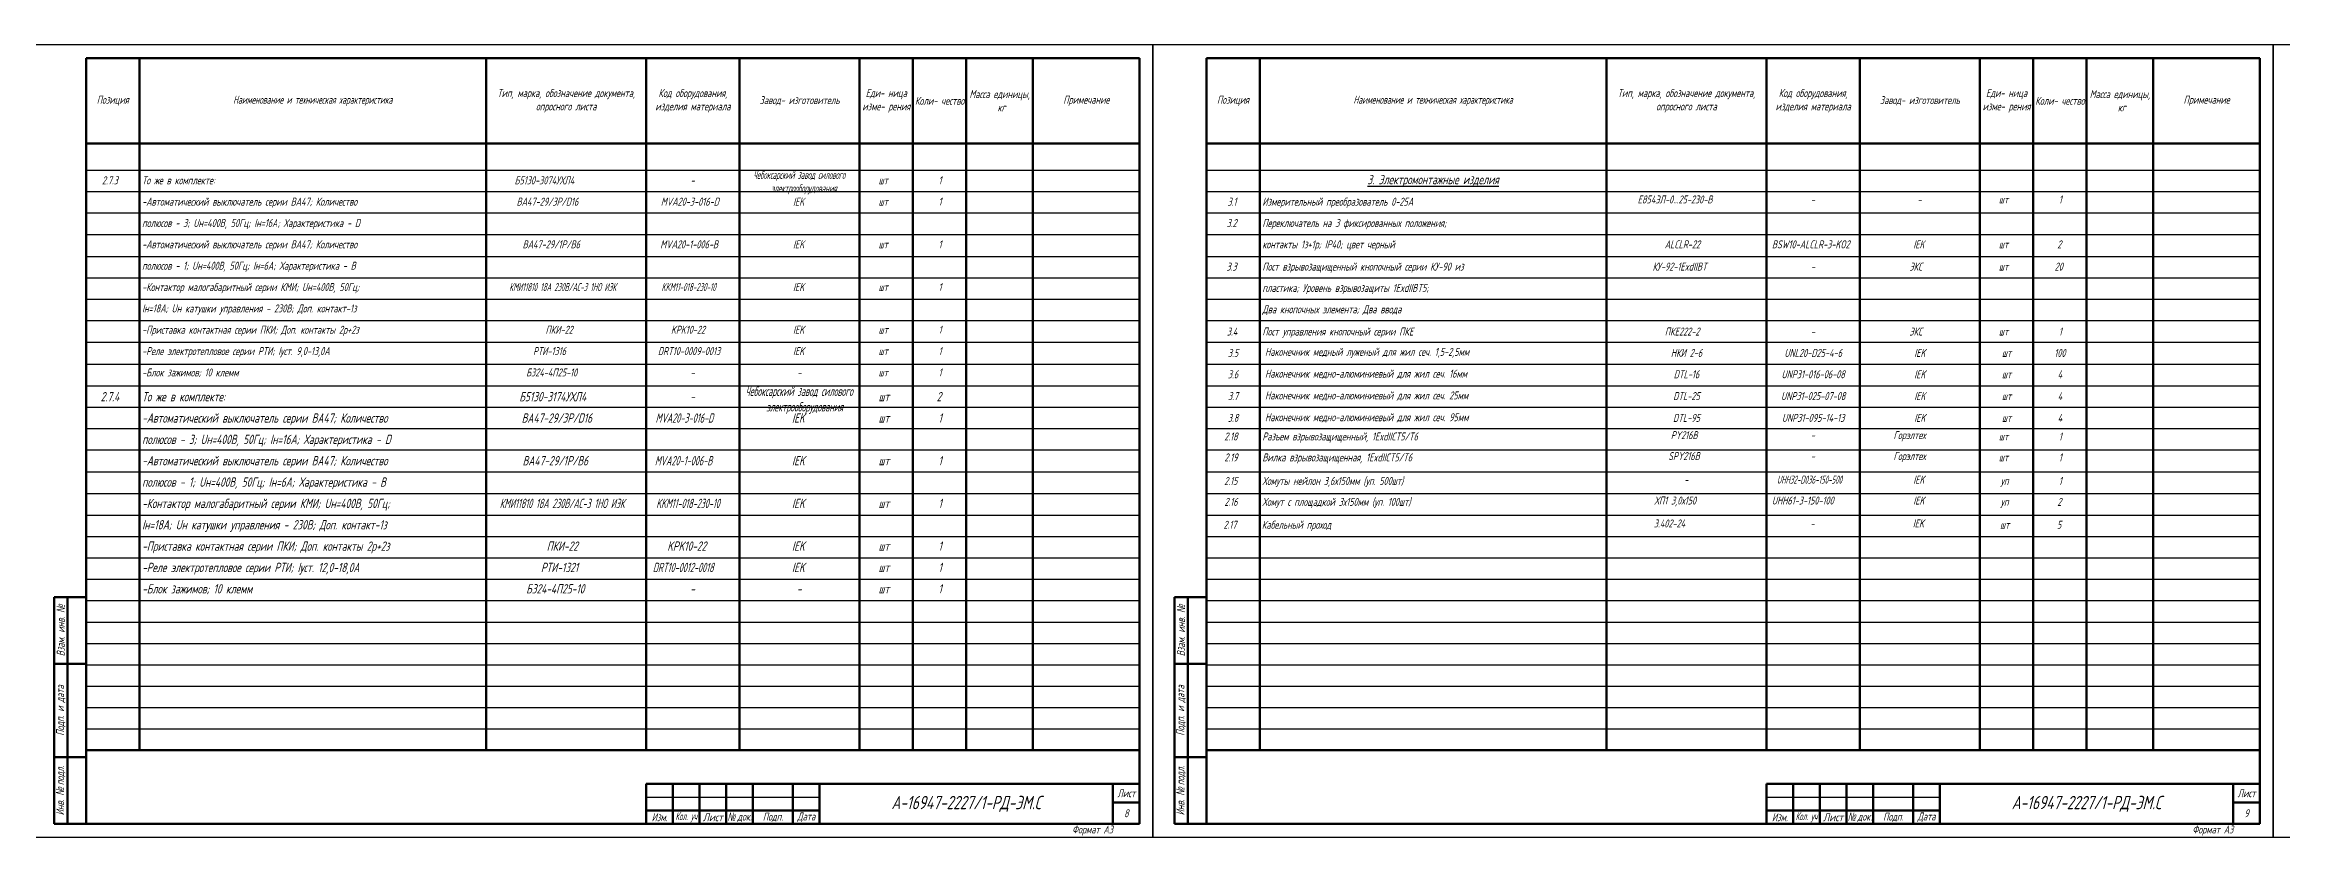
# Model space of a CAD drawing. Header units: millimetres. Extents: x 6735 to 13224, y -12144 to -9633.
# Drawn here: x 9680 to 10518, y -10774 to -10477 of the extents above; entities that cross this region are included whole.
import ezdxf

# ---------------------------------------------------------------- set-up
doc = ezdxf.new("R2010")
doc.units = ezdxf.units.MM
for name, color, linetype, lineweight in [('Рамка толстая', 7, 'Continuous', 60), ('Рамка тонкая', 5, 'Continuous', 25), ('Спецификация', 9, 'Continuous', 25), ('Текст', 2, 'Continuous', 25), ('Штампы', 252, 'Continuous', 25)]:
    doc.layers.add(name, color=color, linetype=linetype, lineweight=lineweight)
doc.styles.add('Simplex', font='simplex.shx', dxfattribs={"width": 0.7, "oblique": 15})

# ---------------------------------------------------------------- blocks, each defined once
blk = doc.blocks.new('A$C64336E77')
at = {"layer": 'Рамка толстая'}
for p, q in [((20, 5), (20, 292)), ((20, 292), (415, 292)), ((415, 292), (415, 5)), ((20, 5), (415, 5))]:
    blk.add_line(p, q, dxfattribs=at)
at = {"layer": 'Рамка тонкая'}
for p, q in [((0, 297), (0, 0)), ((420, 297), (0, 297)), ((420, 0), (420, 297)), ((0, 0), (420, 0))]:
    blk.add_line(p, q, dxfattribs=at)

msp = doc.modelspace()

# ---------------------------------------------------------------- linework, layer by layer
at = {"layer": 'Спецификация', "lineweight": 60}
for p, q in [((9695.10387, -10482.35746), (10090.10387, -10482.35746)), ((9695.10387, -10482.35746), (9695.10387, -10741.69079)), ((9715.10387, -10482.35746), (9715.10387, -10741.69079)), ((9845.10387, -10482.35746), (9845.10387, -10741.69079)), ((9905.10387, -10482.35746), (9905.10387, -10741.69079)), ((9940.10387, -10482.35746), (9940.10387, -10741.69079)), ((9985.10387, -10482.35746), (9985.10387, -10741.69079)), ((10005.10387, -10482.35746), (10005.10387, -10741.69079)), ((10025.10387, -10482.35746), (10025.10387, -10741.69079)), ((10050.10387, -10482.35746), (10050.10387, -10741.69079)), ((10090.10387, -10482.35746), (10090.10387, -10741.69079)), ((10115.10387, -10482.35746), (10510.10387, -10482.35746)), ((10115.10387, -10482.35746), (10115.10387, -10741.69079)), ((10135.10387, -10482.35746), (10135.10387, -10741.69079)), ((10265.10387, -10482.35746), (10265.10387, -10741.69079)), ((10325.10387, -10482.35746), (10325.10387, -10741.69079)), ((10360.10387, -10482.35746), (10360.10387, -10741.69079)), ((10405.10387, -10482.35746), (10405.10387, -10741.69079)), ((10425.10387, -10482.35746), (10425.10387, -10741.69079)), ((10445.10387, -10482.35746), (10445.10387, -10741.69079)), ((10470.10387, -10482.35746), (10470.10387, -10741.69079)), ((10510.10387, -10482.35746), (10510.10387, -10741.69079)), ((9695.10387, -10514.35746), (10090.10387, -10514.35746)), ((10115.10387, -10514.35746), (10510.10387, -10514.35746)), ((9695.10387, -10741.69079), (10090.10387, -10741.69079)), ((10115.10387, -10741.69079), (10510.10387, -10741.69079))]:
    msp.add_line(p, q, dxfattribs=at)
at = {"layer": 'Спецификация', "color": 5}
for p, q in [((9695.10387, -10524.35746), (10090.10387, -10524.35746)), ((10115.10387, -10524.35746), (10510.10387, -10524.35746)), ((9695.10387, -10532.35746), (10090.10387, -10532.35746)), ((10115.10387, -10532.35746), (10510.10387, -10532.35746)), ((9695.10387, -10540.35746), (10090.10387, -10540.35746)), ((10115.10387, -10540.35746), (10510.10387, -10540.35746)), ((9695.10387, -10548.52413), (10090.10387, -10548.52413)), ((9695.10387, -10556.69079), (10090.10387, -10556.69079)), ((10115.10387, -10548.52413), (10510.10387, -10548.52413)), ((10115.10387, -10556.69079), (10510.10387, -10556.69079)), ((9695.10387, -10564.69079), (10090.10387, -10564.69079)), ((10115.10387, -10564.69079), (10510.10387, -10564.69079)), ((9695.10387, -10572.69079), (10090.10387, -10572.69079)), ((10115.10387, -10572.69079), (10510.10387, -10572.69079)), ((9695.10387, -10580.69079), (10090.10387, -10580.69079)), ((10115.10387, -10580.69079), (10510.10387, -10580.69079)), ((9695.10387, -10588.85746), (10090.10387, -10588.85746)), ((10115.10387, -10588.85746), (10510.10387, -10588.85746)), ((9695.10387, -10597.02413), (10090.10387, -10597.02413)), ((10115.10387, -10597.02413), (10510.10387, -10597.02413)), ((9695.10387, -10605.19079), (10090.10387, -10605.19079)), ((10115.10387, -10605.19079), (10510.10387, -10605.19079)), ((9695.10387, -10613.19079), (10090.10387, -10613.19079)), ((10115.10387, -10613.19079), (10510.10387, -10613.19079)), ((9695.10387, -10621.19079), (10090.10387, -10621.19079)), ((10115.10387, -10621.19079), (10510.10387, -10621.19079)), ((9695.10387, -10629.19079), (10090.10387, -10629.19079)), ((10115.10387, -10629.19079), (10510.10387, -10629.19079)), ((9695.10387, -10637.35746), (10090.10387, -10637.35746)), ((10115.10387, -10637.35746), (10510.10387, -10637.35746)), ((9695.10387, -10645.52413), (10090.10387, -10645.52413)), ((10115.10387, -10645.52413), (10510.10387, -10645.52413)), ((9695.10387, -10653.69079), (10090.10387, -10653.69079)), ((10115.10387, -10653.69079), (10510.10387, -10653.69079)), ((9695.10387, -10661.69079), (10090.10387, -10661.69079)), ((10115.10387, -10661.69079), (10510.10387, -10661.69079)), ((9695.10387, -10669.69079), (10090.10387, -10669.69079)), ((10115.10387, -10669.69079), (10510.10387, -10669.69079)), ((9695.10387, -10677.69079), (10090.10387, -10677.69079)), ((10115.10387, -10677.69079), (10510.10387, -10677.69079)), ((9695.10387, -10685.69079), (10090.10387, -10685.69079)), ((10115.10387, -10685.69079), (10510.10387, -10685.69079)), ((9695.10387, -10693.69079), (10090.10387, -10693.69079)), ((10115.10387, -10693.69079), (10510.10387, -10693.69079)), ((9695.10387, -10701.69079), (10090.10387, -10701.69079)), ((10115.10387, -10701.69079), (10510.10387, -10701.69079)), ((9695.10387, -10709.69079), (10090.10387, -10709.69079)), ((10115.10387, -10709.69079), (10510.10387, -10709.69079)), ((9695.10387, -10717.69079), (10090.10387, -10717.69079)), ((10115.10387, -10717.69079), (10510.10387, -10717.69079)), ((9695.10387, -10725.69079), (10090.10387, -10725.69079)), ((10115.10387, -10725.69079), (10510.10387, -10725.69079)), ((9695.10387, -10733.69079), (10090.10387, -10733.69079)), ((10115.10387, -10733.69079), (10510.10387, -10733.69079))]:
    msp.add_line(p, q, dxfattribs=at)
at = {"layer": 'Штампы', "lineweight": 60}
for p, q in [((9683.10387, -10769.35746), (9683.10387, -10684.35746)), ((9683.10387, -10684.35746), (9695.10387, -10684.35746)), ((9688.10387, -10769.35746), (9688.10387, -10684.35746)), ((9695.10387, -10769.35746), (9695.10387, -10684.35746)), ((10103.10387, -10769.35746), (10103.10387, -10684.35746)), ((10103.10387, -10684.35746), (10115.10387, -10684.35746)), ((10108.10387, -10769.35746), (10108.10387, -10684.35746)), ((10115.10387, -10769.35746), (10115.10387, -10684.35746)), ((9683.10387, -10709.35746), (9695.10387, -10709.35746)), ((10103.10387, -10709.35746), (10115.10387, -10709.35746)), ((9683.10387, -10744.35746), (9695.10387, -10744.35746)), ((10103.10387, -10744.35746), (10115.10387, -10744.35746)), ((9905.10387, -10754.35746), (10090.10387, -10754.35746)), ((9905.10387, -10754.35746), (9905.10387, -10769.35746)), ((9915.10387, -10754.35746), (9915.10387, -10769.35746)), ((9925.10387, -10754.35746), (9925.10387, -10769.35746)), ((9935.10387, -10754.35746), (9935.10387, -10769.35746)), ((9945.10387, -10754.35746), (9945.10387, -10769.35746)), ((9960.10387, -10754.35746), (9960.10387, -10769.35746)), ((9970.10387, -10754.35746), (9970.10387, -10769.35746)), ((10080.10387, -10754.35746), (10080.10387, -10769.35746)), ((10090.10387, -10754.35746), (10090.10387, -10769.35746)), ((10325.10387, -10754.35746), (10510.10387, -10754.35746)), ((10325.10387, -10754.35746), (10325.10387, -10769.35746)), ((10335.10387, -10754.35746), (10335.10387, -10769.35746)), ((10345.10387, -10754.35746), (10345.10387, -10769.35746)), ((10355.10387, -10754.35746), (10355.10387, -10769.35746)), ((10365.10387, -10754.35746), (10365.10387, -10769.35746)), ((10380.10387, -10754.35746), (10380.10387, -10769.35746)), ((10390.10387, -10754.35746), (10390.10387, -10769.35746)), ((10500.10387, -10754.35746), (10500.10387, -10769.35746)), ((10510.10387, -10754.35746), (10510.10387, -10769.35746)), ((9905.10387, -10764.35746), (9970.10387, -10764.35746)), ((10080.10387, -10761.35746), (10090.10387, -10761.35746)), ((10325.10387, -10764.35746), (10390.10387, -10764.35746)), ((10500.10387, -10761.35746), (10510.10387, -10761.35746)), ((9683.10387, -10769.35746), (9695.10387, -10769.35746)), ((9905.10387, -10769.35746), (10090.10387, -10769.35746)), ((10103.10387, -10769.35746), (10115.10387, -10769.35746)), ((10325.10387, -10769.35746), (10510.10387, -10769.35746))]:
    msp.add_line(p, q, dxfattribs=at)
at = {"layer": 'Штампы', "color": 5, "lineweight": 25}
for p, q in [((9905.10387, -10759.35746), (9970.10387, -10759.35746)), ((10325.10387, -10759.35746), (10390.10387, -10759.35746))]:
    msp.add_line(p, q, dxfattribs=at)
at = {"layer": 'Штампы', "color": 8, "lineweight": 0}
for p, q in [((9905.10387, -10774.35746), (10090.10387, -10774.35746)), ((10325.10387, -10774.35746), (10510.10387, -10774.35746))]:
    msp.add_line(p, q, dxfattribs=at)

# ---------------------------------------------------------------- block references
for p in [(9675.10389, -10774.35745), (10095.10389, -10774.35745), (10515.10389, -10774.35745)]:
    msp.add_blockref('A$C64336E77', p)

# ---------------------------------------------------------------- texts
at = {"layer": 'Спецификация', "color": 2, "style": 'Simplex'}
for s, insert, char_height, width, attachment_point in [('{\\C2;Позиция}', (9705.10387, -10498.35746), 3, 20, 5), ('{\\Fgost|c204;\\Q15;\\C2;Наименование и техническая характеристика}', (9780.10387, -10498.35746), 3, 130, 5), ('{\\C2;Тип, марка, обозначение документа, опросного листа}', (9875.10387, -10498.35746), 3, 60, 5), ('{\\C2;Код оборудования, изделия материала}', (9922.60387, -10498.35746), 3, 35, 5), ('{\\C2;Завод- изготовитель}', (9962.60387, -10498.35746), 3, 45, 5), ('{\\C2;Еди- ница изме- рения}', (9995.10387, -10498.35746), 3, 20, 5), ('{\\C2;Коли- чество}', (10015.10387, -10498.35746), 3, 20, 5), ('{\\C2;Масса единицы,  кг}', (10037.60387, -10498.35746), 3, 25, 5), ('{\\C2;Примечание}', (10070.10387, -10498.35746), 3, 40, 5), ('{\\C2;Позиция}', (10125.10387, -10498.35746), 3, 20, 5), ('{\\Fgost|c204;\\Q15;\\C2;Наименование и техническая характеристика}', (10200.10387, -10498.35746), 3, 130, 5), ('{\\C2;Тип, марка, обозначение документа, опросного листа}', (10295.10387, -10498.35746), 3, 60, 5), ('{\\C2;Код оборудования, изделия материала}', (10342.60387, -10498.35746), 3, 35, 5), ('{\\C2;Завод- изготовитель}', (10382.60387, -10498.35746), 3, 45, 5), ('{\\C2;Еди- ница изме- рения}', (10415.10387, -10498.35746), 3, 20, 5), ('{\\C2;Коли- чество}', (10435.10387, -10498.35746), 3, 20, 5), ('{\\C2;Масса единицы,  кг}', (10457.60387, -10498.35746), 3, 25, 5), ('{\\C2;Примечание}', (10490.10387, -10498.35746), 3, 40, 5), ('{\\L3. Электромонтажные изделия}', (10200.10387, -10528.35746), 3.5, 126, 5), ('3.5', (10125.10387, -10592.85746), 3, 20, 5), ('Наконечник медный луженый для жил сеч. 1,5-2,5мм', (10137.10387, -10592.85746), 3, 126, 4), ('НКИ 2-6', (10295.10387, -10592.85746), 3, 60, 5), ('{\\W0.6;UNL20-D25-4-6}', (10342.60387, -10592.85746), 3, 35, 5), ('IEK', (10382.60387, -10592.85746), 3, 45, 5), ('шт', (10415.10387, -10592.85746), 3, 20, 5), ('100', (10435.10387, -10592.85746), 3, 20, 5), ('3.6', (10125.10387, -10600.85746), 3, 20, 5), ('Наконечник медно-алюминиевый для жил сеч. 16мм', (10137.10387, -10600.85746), 3, 126, 4), ('DTL-16', (10295.10387, -10600.85746), 3, 60, 5), ('{\\W0.6;UNP31-016-06-08}', (10342.60387, -10600.85746), 3, 35, 5), ('IEK', (10382.60387, -10600.85746), 3, 45, 5), ('шт', (10415.10387, -10600.85746), 3, 20, 5), ('4', (10435.10387, -10600.85746), 3, 20, 5), ('3.7', (10125.10387, -10609.02413), 3, 20, 5), ('Наконечник медно-алюминиевый для жил сеч. 25мм', (10137.10387, -10609.02413), 3, 126, 4), ('DTL-25', (10295.10387, -10609.02413), 3, 60, 5), ('{\\W0.6;UNP31-025-07-08}', (10342.60387, -10609.02413), 3, 35, 5), ('IEK', (10382.60387, -10609.02413), 3, 45, 5), ('шт', (10415.10387, -10609.02413), 3, 20, 5), ('4', (10435.10387, -10609.02413), 3, 20, 5), ('3.8', (10125.10387, -10617.19079), 3, 20, 5), ('Наконечник медно-алюминиевый для жил сеч. 95мм', (10137.10387, -10617.19079), 3, 126, 4), ('DTL-95', (10295.10387, -10617.19079), 3, 60, 5), ('{\\W0.6;UNP31-095-14-13}', (10342.60387, -10617.19079), 3, 35, 5), ('IEK', (10382.60387, -10617.19079), 3, 45, 5), ('шт', (10415.10387, -10617.19079), 3, 20, 5), ('4', (10435.10387, -10617.19079), 3, 20, 5)]:
    msp.add_mtext(s, dxfattribs=dict(at, insert=insert, char_height=char_height, width=width, attachment_point=attachment_point))
at = {"layer": 'Текст', "attachment_point": 1, "style": 'Simplex'}
for s, width, heights, insert, char_height in [('\\pi5.94808;2.7.3', 20, [0], (9695.10387, -10526.66872), 3), ('То же в комплекте:', 129, [0], (9716.10387, -10526.66872), 3), ('\\pi10.6338;Б5130-3074УХЛ4', 60, [0], (9845.10387, -10526.66872), 3), ('\\pi16.6;-', 35, [0], (9905.10387, -10526.66872), 3), ('\\pi5.12372;{\\W0.5;Чебоксарский завод силового \\P\\pi11.78507;электрооборудования}', 45, [0], (9940.10387, -10524.63263), 3), ('\\pi7.0965;шт', 20, [0], (9985.10387, -10526.66872), 3), ('\\pi9.59808;1', 20, [0], (10005.10387, -10526.66872), 3), ('-Автоматический выключатель серии ВА47; Количество', 129, [0], (9716.10387, -10534.66872), 3), ('\\pi11.394;ВА47-29/3Р/D16', 60, [0], (9845.10387, -10534.66872), 3), ('\\pi5.49377;{\\W0.6;MVA20-3-016-D}', 35, [0], (9905.10387, -10534.66872), 3), ('\\pi20.04808;IEK', 45, [0], (9940.10387, -10534.66872), 3), ('\\pi7.0965;шт', 20, [0], (9985.10387, -10534.66872), 3), ('\\pi9.59808;1', 20, [0], (10005.10387, -10534.66872), 3), ('\\pi7.92463;3.1', 20, [0], (10115.10387, -10534.66872), 3), ('Измерительный преобразователь 0-25А', 129, [0], (10136.10387, -10534.66872), 3), ('\\pi11.67463;Е854ЭЛ-0...25-230-В', 60, [0], (10265.10387, -10533.83539), 3), ('\\pi16.6;-', 35, [0], (10325.10387, -10533.83539), 3), ('\\pi21.6;-', 45, [0], (10360.10387, -10533.83539), 3), ('\\pi7.0965;шт', 20, [0], (10405.10387, -10533.83539), 3), ('\\pi9.59808;1', 20, [0], (10425.10387, -10533.83539), 3), ('полюсов - 3; Uн=400В, 50Гц; Iн=16А; Характеристика - D', 129, [0], (9716.10387, -10542.66872), 3), ('\\pi7.60119;3.2', 20, [0], (10115.10387, -10542.66872), 3), ('{\\Q15;Переключатель на 3 фиксированных положения;}', 129, [0], (10136.10387, -10542.66872), 3), ('-Автоматический выключатель серии ВА47; Количество', 129, [0], (9716.10387, -10550.66872), 3), ('\\pi13.643;ВА47-29/1Р/В6', 60, [0], (9845.10387, -10550.66872), 3), ('\\pi5.26035;{\\W0.6;MVA20-1-006-В}', 35, [0], (9905.10387, -10550.66872), 3), ('\\pi20.04808;IEK', 45, [0], (9940.10387, -10550.66872), 3), ('\\pi7.0965;шт', 20, [0], (9985.10387, -10550.66872), 3), ('\\pi9.59808;1', 20, [0], (10005.10387, -10550.66872), 3), ('контакты 1з+1р; IP40; цвет черный', 129, [0], (10136.10387, -10550.66872), 3), ('\\pi21.82463;ALCLR-22', 60, [0], (10265.10387, -10550.66872), 3), ('\\pi2.04606;{\\W0.6;BSW10-ALCLR-3-KO2}', 35, [0], (10325.10387, -10550.66872), 3), ('\\pi20.04808;IEK', 45, [0], (10360.10387, -10550.66872), 3), ('\\pi7.0965;шт', 20, [0], (10405.10387, -10550.66872), 3), ('\\pi9.02463;2', 20, [0], (10425.10387, -10550.66872), 3), ('полюсов - 1; Uн=400В, 50Гц; Iн=6А; Характеристика - В', 129, [0], (9716.10387, -10558.66872), 3), ('\\pi7.52463;3.3', 20, [0], (10115.10387, -10559.00205), 3), ('Пост взрывозащищенный кнопочный серии КУ-90 из', 129, [0], (10136.10387, -10559.00205), 3), ('\\pi17.29808;КУ-92-1ExdIIBT', 60, [0], (10265.10387, -10559.00205), 3), ('\\pi16.6;-', 35, [0], (10325.10387, -10559.00205), 3), ('\\pi18.569;ЭКС', 45, [0], (10360.10387, -10559.00205), 3), ('\\pi7.0965;шт', 20, [0], (10405.10387, -10559.00205), 3), ('\\pi8.02463;20', 20, [0], (10425.10387, -10559.00205), 3), ('-Контактор малогабаритный серии КМИ; Uн=400В, 50Гц; ', 129, [0], (9716.10387, -10566.66872), 3), ('\\pi8.63379;{\\W0.5;КМИ11810 18А 230В/АС-3 1НО ИЭК}', 60, [0], (9845.10387, -10566.66872), 3), ('\\pi5.71035;{\\W0.5;KKM11-018-230-10}', 35, [0], (9905.10387, -10566.66872), 3), ('\\pi20.04808;IEK', 45, [0], (9940.10387, -10566.66872), 3), ('\\pi7.0965;шт', 20, [0], (9985.10387, -10566.66872), 3), ('\\pi9.59808;1', 20, [0], (10005.10387, -10566.66872), 3), ('пластика; Уровень взрывозащиты 1ExdIIBT5;', 129, [0], (10136.10387, -10567.00205), 3), ('Iн=18А; Uн катушки управления - 230В; Доп. контакт-1з', 129, [0], (9716.10387, -10574.66872), 3), ('Два кнопочных элемента; Два ввода ', 129, [0], (10136.10387, -10575.00205), 3), ('{\\W0.7;-Приставка контактная серии ПКИ; Доп. контакты 2р+2з}', 129, [0], (9716.10387, -10582.66872), 3), ('\\pi22.234;ПКИ-22', 60, [0], (9845.10387, -10582.66872), 3), ('\\pi9.27463;KPK10-22', 35, [0], (9905.10387, -10582.66872), 3), ('\\pi20.04808;IEK', 45, [0], (9940.10387, -10582.66872), 3), ('\\pi7.0965;шт', 20, [0], (9985.10387, -10582.66872), 3), ('\\pi9.59808;1', 20, [0], (10005.10387, -10582.66872), 3), ('\\pi7.67463;3.4', 20, [0], (10115.10387, -10583.33539), 3), ('Пост управления кнопочный серии ПКЕ', 129, [0], (10136.10387, -10583.33539), 3), ('\\pi21.87463;ПКЕ222-2', 60, [0], (10265.10387, -10583.33539), 3), ('\\pi16.6;-', 35, [0], (10325.10387, -10583.33539), 3), ('\\pi18.569;ЭКС', 45, [0], (10360.10387, -10583.33539), 3), ('\\pi7.0965;шт', 20, [0], (10405.10387, -10583.33539), 3), ('\\pi9.59808;1', 20, [0], (10425.10387, -10583.33539), 3), ('-Реле электротепловое серии РТИ; Iуст. 9,0-13,0А', 129, [0], (9716.10387, -10590.66872), 3), ('\\pi17.5713;РТИ-1316', 60, [0], (9845.10387, -10590.66872), 3), ('\\pi4.3695;{\\W0.6;DRT10-0009-0013}', 35, [0], (9905.10387, -10590.66872), 3), ('\\pi20.04808;IEK', 45, [0], (9940.10387, -10590.66872), 3), ('\\pi7.0965;шт', 20, [0], (9985.10387, -10590.66872), 3), ('\\pi9.59808;1', 20, [0], (10005.10387, -10590.66872), 3), ('-Блок зажимов; 10 клемм', 129, [0], (9716.10387, -10598.66872), 3), ('\\pi14.988;БЗ24-4П25-10', 60, [0], (9845.10387, -10598.66872), 3), ('\\pi16.6;-', 35, [0], (9905.10387, -10598.66872), 3), ('\\pi2.22767;{\\W0.5;Чебоксарский завод силового \\P\\pi9.99925;электрооборудования}', 45, [0], (9940.10387, -10605.46596), 3.5), ('\\pi21.6;-', 45, [0], (9940.10387, -10598.66872), 3), ('\\pi7.0965;шт', 20, [0], (9985.10387, -10598.66872), 3), ('\\pi9.59808;1', 20, [0], (10005.10387, -10598.66872), 3), ('\\pi5.44776;2.7.4', 20, [0], (9695.10387, -10607.50205), 3.5), ('То же в комплекте:', 129, [0], (9716.10387, -10607.50205), 3.5), ('\\pi12.4061;Б5130-3174УХЛ4', 60, [0], (9845.10387, -10607.50205), 3.5), ('\\pi16.45;-', 35, [0], (9905.10387, -10607.50205), 3.5), ('\\pi7.0965;шт', 20, [0], (9985.10387, -10607.50205), 3.5), ('\\pi8.86207;2', 20, [0], (10005.10387, -10607.50205), 3.5), ('полюсов - 3; Uн=400В, 50Гц; Iн=16А; Характеристика - D', 129, [0], (9716.10387, -10623.50205), 3.5), ('-Автоматический выключатель серии ВА47; Количество', 129, [0], (9716.10387, -10615.50205), 3.5), ('\\pi13.293;ВА47-29/3Р/D16', 60, [0], (9845.10387, -10615.50205), 3.5), ('\\pi3.49273;{\\W0.6;MVA20-3-016-D}', 35, [0], (9905.10387, -10615.50205), 3.5), ('\\pi19.63942;IEK', 45, [0], (9940.10387, -10615.50205), 3.5), ('\\pi7.0965;шт', 20, [0], (9985.10387, -10615.50205), 3.5), ('\\pi9.53109;1', 20, [0], (10005.10387, -10615.50205), 3.5), ('\\pi6.70549;2.18', 20, [0], (10115.10387, -10622.66872), 3), ('{\\Q15;Разъем взрывозащищенный, 1ExdIIСT5/T6}', 129, [0], (10136.10387, -10622.66872), 3), ('\\pi24.12463;PY216B ', 60, [6.62229], (10265.10387, -10622.16872), 3), ('\\pi12.594;Горэлтех', 45, [0], (10360.10387, -10622.16872), 3), ('\\pi7.0965;шт', 20, [0], (10405.10387, -10622.66872), 3), ('\\pi9.59808;1', 20, [0], (10425.10387, -10622.66872), 3), ('-Автоматический выключатель серии ВА47; Количество', 129, [0], (9716.10387, -10631.50205), 3.5), ('\\pi13.643;ВА47-29/1Р/В6', 60, [0], (9845.10387, -10631.50205), 3.5), ('\\pi3.22041;{\\W0.6;MVA20-1-006-В}', 35, [0], (9905.10387, -10631.50205), 3.5), ('\\pi19.63942;IEK', 45, [0], (9940.10387, -10631.50205), 3.5), ('\\pi9.53109;1', 20, [0], (10005.10387, -10631.50205), 3.5), ('\\pi6.75549;2.19', 20, [0], (10115.10387, -10630.50205), 3), ('{\\Q15;Вилка взрывозащищенная, 1ExdIIСT5/T6}', 129, [0], (10136.10387, -10630.50205), 3), ('\\pi23.18205;SPY216B ', 60, [6.62229], (10265.10387, -10630.00205), 3), ('\\pi16.6;-', 35, [0], (10325.10387, -10622.16872), 3), ('\\pi16.6;-', 35, [0], (10325.10387, -10630.00205), 3), ('\\pi12.594;Горэлтех', 45, [0], (10360.10387, -10630.00205), 3), ('\\pi7.0965;шт', 20, [0], (10405.10387, -10630.50205), 3), ('\\pi9.59808;1', 20, [0], (10425.10387, -10630.50205), 3), ('полюсов - 1; Uн=400В, 50Гц; Iн=6А; Характеристика - В', 129, [0], (9716.10387, -10639.50205), 3.5), ('\\pi7.0965;шт', 20, [0], (9985.10387, -10631.50205), 3.5), ('\\pi6.69808;2.15', 20, [0], (10115.10387, -10639.33539), 3), ('Хомуты нейлон 3,6х150мм (уп. 500шт)', 129, [0], (10136.10387, -10639.33539), 3), ('\\pi29.1;-', 60, [6.62229], (10265.10387, -10638.83539), 3), ('\\pi3.91062;{\\W0.5;UHH32-D036-150-500}', 35, [0], (10325.10387, -10638.83539), 3), ('\\pi20.04808;IEK', 45, [0], (10360.10387, -10638.83539), 3), ('\\pi7.7419;уп', 20, [0], (10405.10387, -10639.33539), 3), ('\\pi9.59808;1', 20, [0], (10425.10387, -10639.33539), 3), ('-Контактор малогабаритный серии КМИ; Uн=400В, 50Гц; ', 129, [0], (9716.10387, -10647.50205), 3.5), ('\\pi5.07276;{\\W0.5;КМИ11810 18А 230В/АС-3 1НО ИЭК}', 60, [0], (9845.10387, -10647.50205), 3.5), ('\\pi3.74541;{\\W0.5;KKM11-018-230-10}', 35, [0], (9905.10387, -10647.50205), 3.5), ('\\pi19.63942;IEK', 45, [0], (9940.10387, -10647.50205), 3.5), ('\\pi7.0965;шт', 20, [0], (9985.10387, -10647.50205), 3.5), ('\\pi9.53109;1', 20, [0], (10005.10387, -10647.50205), 3.5), ('\\pi6.75549;2.16', 20, [0], (10115.10387, -10647.16872), 3), ('Хомут с площадкой 3х150мм (уп. 100шт)', 129, [0], (10136.10387, -10647.16872), 3), ('\\pi17.963;ХП1 3,0х150', 60, [6.62229], (10265.10387, -10646.66872), 3), ('\\pi2.03205;UHH61-3-150-100', 35, [0], (10325.10387, -10646.66872), 3), ('\\pi20.04808;IEK', 45, [0], (10360.10387, -10646.66872), 3), ('\\pi7.7419;уп', 20, [0], (10405.10387, -10647.16872), 3), ('\\pi9.02463;2', 20, [0], (10425.10387, -10647.16872), 3), ('Iн=18А; Uн катушки управления - 230В; Доп. контакт-1з', 129, [0], (9716.10387, -10655.50205), 3.5), ('\\pi6.59808;2.17', 20, [0], (10114.90835, -10655.75489), 3), ('Кабельный проход', 129, [0], (10135.90835, -10655.75489), 3), ('\\pi17.9631;3.402-24', 60, [6.62229], (10264.90835, -10655.25489), 3), ('\\pi16.6;-', 35, [0], (10324.90835, -10655.25489), 3), ('\\pi20.04808;IEK', 45, [0], (10359.90835, -10655.25489), 3), ('\\pi7.7418;шт', 20, [0], (10404.90835, -10655.75489), 3), ('\\pi9.07463;5', 20, [0], (10424.90835, -10655.75489), 3), ('{\\W0.7;-Приставка контактная серии ПКИ; Доп. контакты 2р+2з}', 129, [0], (9716.10387, -10663.50205), 3.5), ('\\pi22.67874;ПКИ-22', 60, [0], (9845.10387, -10663.50205), 3.5), ('\\pi7.90374;KPK10-22', 35, [0], (9905.10387, -10663.50205), 3.5), ('\\pi19.63942;IEK', 45, [0], (9940.10387, -10663.50205), 3.5), ('\\pi7.0965;шт', 20, [0], (9985.10387, -10663.50205), 3.5), ('\\pi9.53109;1', 20, [0], (10005.10387, -10663.50205), 3.5), ('-Реле электротепловое серии РТИ; Iуст. 12,0-18,0А', 129, [0], (9716.10387, -10671.50205), 3.5), ('\\pi20.49985;РТИ-1321', 60, [0], (9845.10387, -10671.50205), 3.5), ('\\pi2.44808;{\\W0.6;DRT10-0012-0018}', 35, [0], (9905.10387, -10671.50205), 3.5), ('\\pi19.63942;IEK', 45, [0], (9940.10387, -10671.50205), 3.5), ('\\pi7.0965;шт', 20, [0], (9985.10387, -10671.50205), 3.5), ('\\pi9.53109;1', 20, [0], (10005.10387, -10671.50205), 3.5), ('-Блок зажимов; 10 клемм', 129, [0], (9716.10387, -10679.50205), 3.5), ('\\pi14.98805;БЗ24-4П25-10', 60, [0], (9845.10387, -10679.50205), 3.5), ('\\pi16.45;-', 35, [0], (9905.10387, -10679.50205), 3.5), ('\\pi21.45;-', 45, [0], (9940.10387, -10679.50205), 3.5), ('\\pi7.0965;шт', 20, [0], (9985.10387, -10679.50205), 3.5), ('\\pi9.53109;1', 20, [0], (10005.10387, -10679.50205), 3.5)]:
    msp.add_mtext_dynamic_manual_height_columns(s, width=width, gutter_width=12.5, heights=heights, dxfattribs=dict(at, insert=insert, char_height=char_height))
at = {"layer": 'Штампы', "color": 2, "char_height": 3, "attachment_point": 5, "rotation": 90, "style": 'Simplex'}
for s, insert, width in [('Взам. инв. {\\fArial|b0|i0|c204|p34;№}', (9685.60387, -10696.85746), 25), ('Взам. инв. {\\fArial|b0|i0|c204|p34;№}', (10105.60387, -10696.85746), 25), ('Подп. и дата', (9685.60387, -10726.85746), 35), ('Подп. и дата', (10105.60387, -10726.85746), 35), ('Инв. {\\fArial|b0|i0|c204|p34;№ }подл.', (9685.60387, -10756.85746), 25), ('Инв. {\\fArial|b0|i0|c204|p34;№ }подл.', (10105.60387, -10756.85746), 25)]:
    msp.add_mtext(s, dxfattribs=dict(at, insert=insert, width=width))
at = {"layer": 'Штампы', "color": 2, "style": 'Simplex'}
for s, insert, char_height, width, attachment_point in [('{\\W0.7;Лист}', (10085.10387, -10757.85746), 3, 10, 5), ('{\\W0.7;Лист}', (10505.10387, -10757.85746), 3, 10, 5), ('Изм.', (9910.10387, -10766.85746), 3, 10, 5), ('{\\W0.5;Кол. уч}', (9920.10387, -10766.85746), 3, 10, 5), ('{\\W0.8;Лист}', (9930.10387, -10766.85746), 3, 10, 5), ('{\\fArial|b0|i0|c204|p34;\\W0.6;№ \\Fsimplex|c204;док.}', (9940.10387, -10766.85746), 3, 10, 5), ('Подп.', (9952.60387, -10766.85746), 3, 15, 5), ('{\\W0.7;Дата}', (9965.10387, -10766.85746), 3, 10, 5), ('А-16947-2227/1-РД-ЭМ.С', (10025.10387, -10761.85746), 5, 110, 5), ('8', (10085.10387, -10765.35746), 3, 10, 5), ('Изм.', (10330.10387, -10766.85746), 3, 10, 5), ('{\\W0.5;Кол. уч}', (10340.10387, -10766.85746), 3, 10, 5), ('{\\W0.8;Лист}', (10350.10387, -10766.85746), 3, 10, 5), ('{\\fArial|b0|i0|c204|p34;\\W0.6;№ \\Fsimplex|c204;док.}', (10360.10387, -10766.85746), 3, 10, 5), ('Подп.', (10372.60387, -10766.85746), 3, 15, 5), ('{\\W0.7;Дата}', (10385.10387, -10766.85746), 3, 10, 5), ('А-16947-2227/1-РД-ЭМ.С', (10445.10387, -10761.85746), 5, 110, 5), ('9', (10505.10387, -10765.35746), 3, 10, 5), ('Формат А3', (10080.10387, -10771.85746), 3, 165, 6), ('Формат А3', (10500.10387, -10771.85746), 3, 165, 6)]:
    msp.add_mtext(s, dxfattribs=dict(at, insert=insert, char_height=char_height, width=width, attachment_point=attachment_point))

doc.saveas('drawing.dxf')
